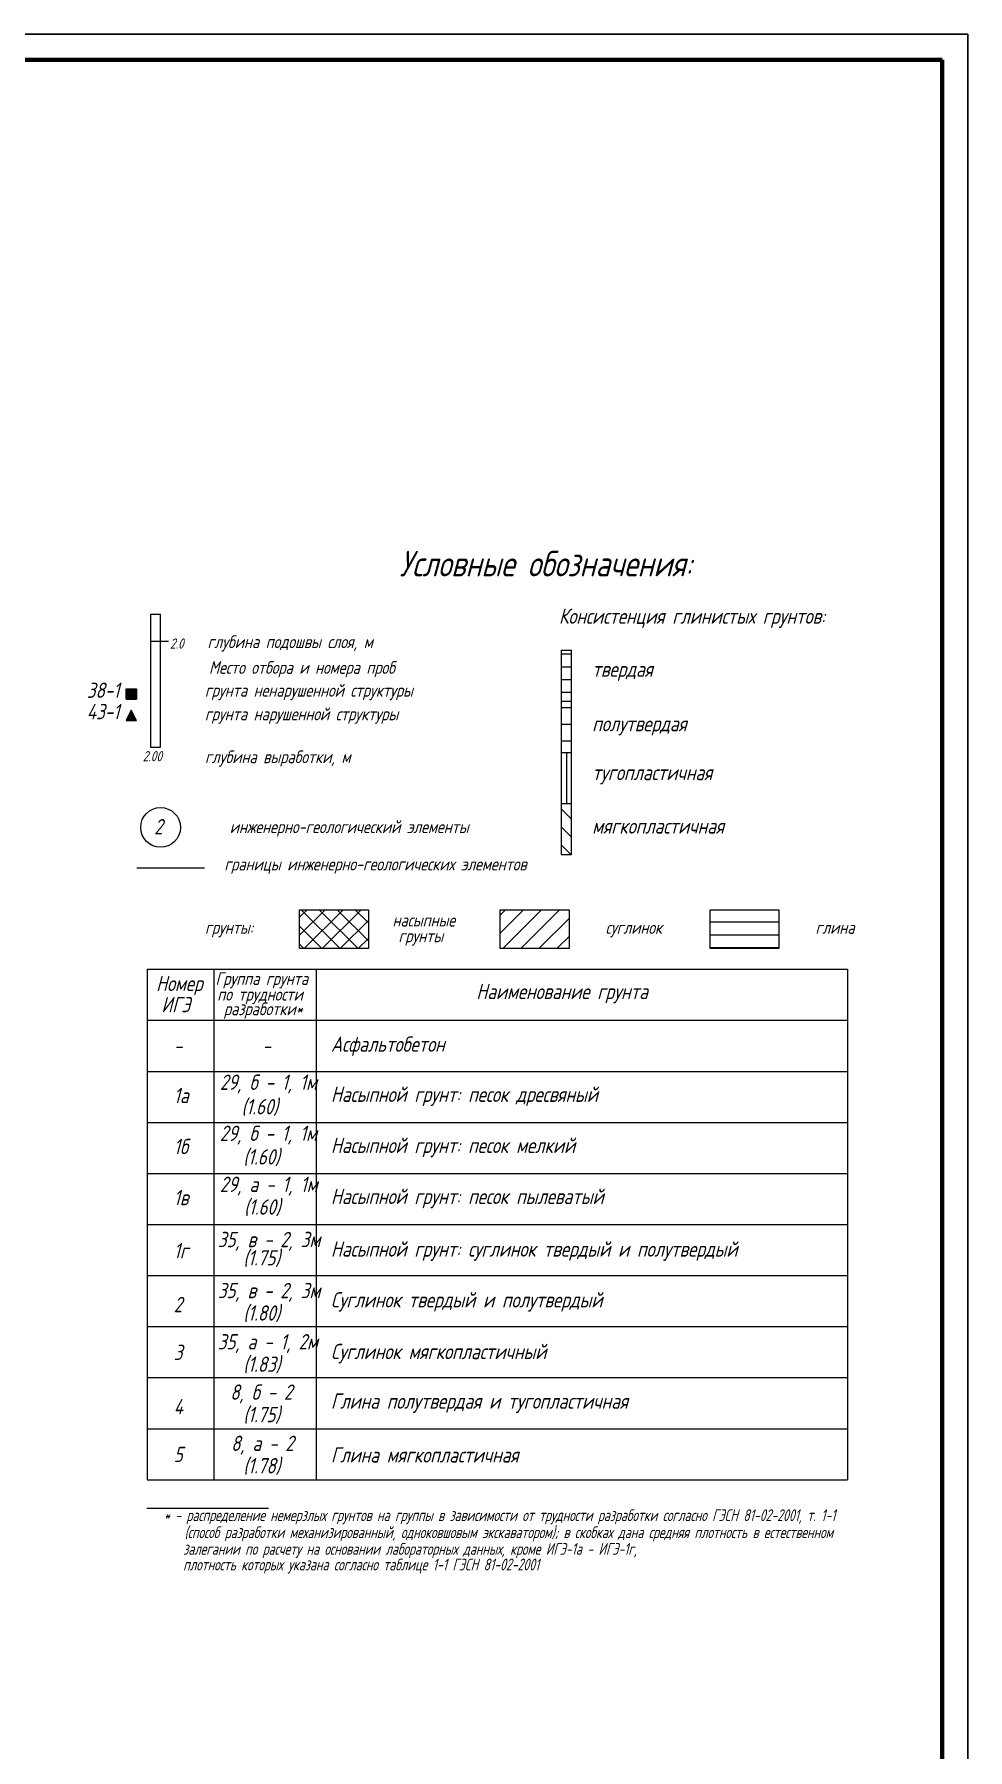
# Model space of a CAD drawing. Extents: x 2172 to 5772, y -842 to -248.
# Drawn here: x 5588.7 to 5771.6, y -584.5 to -248.5 of the extents above; entities that cross this region are included whole.
import ezdxf

# ---------------------------------------------------------------- set-up
doc = ezdxf.new("R2010")
doc.units = 0
doc.header["$MEASUREMENT"] = 0
doc.linetypes.add('CONTI', pattern=[0])
doc.linetypes.add('TP0', pattern=[0])
doc.layers.get('0').update_dxf_attribs({"linetype": 'CONTINUOUS'})
doc.layers.add('RAMKA', color=7, linetype='CONTI')
doc.layers.add('геология', color=7, linetype='CONTINUOUS', lineweight=20)
doc.styles.add('ГОСТ', font='gost.TTF', dxfattribs={"oblique": 15, "height": 1})
pattern_1 = [(180, (1973.466, -627.3802), (-4e-16, -2.5), [])]
pattern_2 = [(180, (1973.466, -627.38), (-7e-16, -3.25), [])]
pattern_3 = [(135, (1973.466, -627.3802), (-1.767767, -1.767767), [])]
pattern_4 = [(45, (1973.466, -627.3802), (-1.767767, 1.767767), []), (135, (1973.466, -627.3802), (-1.767767, -1.767767), [])]
pattern_5 = [(45, (1973.466, -627.3802), (-1.767767, 1.767767), [])]

msp = doc.modelspace()

# ---------------------------------------------------------------- hatches: boundary and pattern name
at = {"layer": 'геология', "ltscale": 0.5}
h = msp.add_hatch(dxfattribs=at)
h.set_pattern_fill('ANSI31', scale=20, angle=135, style=0)
h.set_pattern_definition(pattern_1)
h.paths.add_polyline_path([(5691.97, -379.15), (5693.97, -379.15), (5693.97, -369.15), (5691.97, -369.15)])
h = msp.add_hatch(dxfattribs=at)
h.set_pattern_fill('ANSI31', scale=20, angle=135, style=0)
h.set_pattern_definition(pattern_1)
h.paths.add_polyline_path([(5691.97, -379.15), (5693.97, -379.15), (5693.97, -369.15), (5691.97, -369.15)])
at = {"layer": 'геология', "linetype": 'Continuous'}
for points in [[(5606.74, -378.72), (5608.74, -378.72), (5608.74, -376.72), (5606.74, -376.72)], [(5606.74, -378.72), (5608.74, -378.72), (5608.74, -376.72), (5606.74, -376.72)], [(5606.74, -382.91), (5608.74, -382.91), (5607.74, -380.91)], [(5606.74, -382.91), (5608.74, -382.91), (5607.74, -380.91)]]:
    msp.add_hatch(color=7, dxfattribs=at).paths.add_polyline_path(points)
h = msp.add_hatch(dxfattribs=at)
h.set_pattern_fill('ANSI31', scale=26, angle=135, style=0)
h.set_pattern_definition(pattern_2)
h.paths.add_polyline_path([(5693.97, -379.15), (5691.97, -379.15), (5691.97, -389.15), (5693.97, -389.15)])
h = msp.add_hatch(dxfattribs=at)
h.set_pattern_fill('ANSI31', scale=26, angle=135, style=0)
h.set_pattern_definition(pattern_2)
h.paths.add_polyline_path([(5693.97, -379.15), (5691.97, -379.15), (5691.97, -389.15), (5693.97, -389.15)])
h = msp.add_hatch(dxfattribs=at)
h.set_pattern_fill('ANSI31', scale=20, angle=90, style=0)
h.set_pattern_definition(pattern_3)
h.paths.add_polyline_path([(5693.97, -399.15), (5691.97, -399.15), (5691.97, -409.15), (5693.97, -409.15)])
h = msp.add_hatch(dxfattribs=at)
h.set_pattern_fill('ANSI31', scale=20, angle=90, style=0)
h.set_pattern_definition(pattern_3)
h.paths.add_polyline_path([(5693.97, -399.15), (5691.97, -399.15), (5691.97, -409.15), (5693.97, -409.15)])
h = msp.add_hatch(dxfattribs=at)
h.set_pattern_fill('ANSI37', color=1, scale=20, style=0)
h.set_pattern_definition(pattern_4)
h.paths.add_polyline_path([(5654.18, -427.6), (5654.18, -419.97), (5640.69, -419.97), (5640.69, -427.6)])
h = msp.add_hatch(dxfattribs=at)
h.set_pattern_fill('ANSI37', color=1, scale=20, style=0)
h.set_pattern_definition(pattern_4)
h.paths.add_polyline_path([(5654.18, -427.6), (5654.18, -419.97), (5640.69, -419.97), (5640.69, -427.6)])
h = msp.add_hatch(dxfattribs=at)
h.set_pattern_fill('ANSI31', scale=20, style=0)
h.set_pattern_definition(pattern_5)
h.paths.add_polyline_path([(5693.49, -419.97), (5680, -419.97), (5680, -427.6), (5693.49, -427.6)])
h = msp.add_hatch(dxfattribs=at)
h.set_pattern_fill('ANSI31', scale=20, style=0)
h.set_pattern_definition(pattern_5)
h.paths.add_polyline_path([(5693.49, -419.97), (5680, -419.97), (5680, -427.6), (5693.49, -427.6)])
h = msp.add_hatch(dxfattribs=at)
h.set_pattern_fill('ANSI31', scale=20, angle=135, style=0)
h.set_pattern_definition(pattern_1)
h.paths.add_polyline_path([(5721.12, -427.6), (5734.61, -427.6), (5734.61, -419.97), (5721.12, -419.97)])
h = msp.add_hatch(dxfattribs=at)
h.set_pattern_fill('ANSI31', scale=20, angle=135, style=0)
h.set_pattern_definition(pattern_1)
h.paths.add_polyline_path([(5721.12, -427.6), (5734.61, -427.6), (5734.61, -419.97), (5721.12, -419.97)])

# ---------------------------------------------------------------- linework, layer by layer
at = {"linetype": 'TP0'}
for p, q in [((4641.6, -248.48), (5771.6, -248.48)), ((5771.6, -248.48), (4641.6, -248.48)), ((5771.6, -842.48), (5771.6, -248.48)), ((5771.6, -842.48), (5771.6, -422.48))]:
    msp.add_line(p, q, dxfattribs=at)
at = {"layer": 'RAMKA', "color": 250, "lineweight": 70}
for p, q in [((4661.6, -253.48), (5766.6, -253.48)), ((5766.6, -253.48), (5766.6, -837.48))]:
    msp.add_line(p, q, dxfattribs=at)
at = {"layer": 'геология', "color": 7, "linetype": 'CONTI'}
for p, q in [((5611.49, -362.11), (5611.49, -388.11)), ((5611.49, -362.11), (5611.49, -388.11)), ((5613.49, -388.11), (5613.49, -362.11)), ((5613.49, -388.11), (5613.49, -362.11)), ((5611.49, -367.38), (5615.05, -367.38)), ((5611.49, -367.38), (5615.05, -367.38)), ((5691.97, -369.15), (5691.97, -409.15)), ((5691.97, -369.15), (5691.97, -409.15)), ((5693.97, -409.15), (5693.97, -369.15)), ((5693.97, -409.15), (5693.97, -369.15)), ((5611.49, -388.11), (5613.49, -388.11)), ((5611.49, -388.11), (5613.49, -388.11)), ((5610.85, -431.65), (5748.07, -431.65)), ((5610.85, -431.65), (5610.85, -531.65)), ((5610.85, -431.65), (5748.07, -431.65)), ((5610.85, -431.65), (5610.85, -531.65)), ((5623.93, -431.65), (5623.93, -441.65)), ((5623.93, -431.65), (5623.93, -441.65)), ((5643.93, -431.65), (5643.93, -531.65)), ((5643.93, -431.65), (5643.93, -531.65)), ((5748.07, -431.65), (5748.07, -441.65)), ((5748.07, -431.65), (5748.07, -441.65)), ((5610.85, -441.65), (5748.07, -441.65)), ((5610.85, -441.65), (5711.21, -441.65)), ((5610.85, -441.65), (5748.07, -441.65)), ((5610.85, -441.65), (5711.21, -441.65)), ((5614.08, -441.65), (5748.07, -441.65)), ((5614.08, -441.65), (5748.07, -441.65)), ((5623.93, -441.65), (5623.93, -531.65)), ((5623.93, -441.65), (5623.93, -531.65)), ((5748.07, -441.65), (5748.07, -531.65)), ((5748.07, -441.65), (5748.07, -531.65)), ((5610.85, -451.65), (5748.07, -451.65)), ((5610.85, -451.65), (5748.07, -451.65)), ((5610.85, -461.65), (5748.07, -461.65)), ((5610.85, -461.65), (5748.07, -461.65)), ((5610.85, -471.65), (5748.07, -471.65)), ((5610.85, -471.65), (5748.07, -471.65)), ((5610.85, -471.65), (5748.07, -471.65)), ((5610.85, -471.65), (5748.07, -471.65)), ((5610.85, -481.65), (5748.07, -481.65)), ((5610.85, -481.65), (5748.07, -481.65)), ((5610.85, -481.65), (5748.07, -481.65)), ((5610.85, -481.65), (5748.07, -481.65)), ((5610.85, -491.65), (5748.07, -491.65)), ((5610.85, -491.65), (5748.07, -491.65)), ((5610.85, -491.65), (5748.07, -491.65)), ((5610.85, -491.65), (5748.07, -491.65)), ((5610.85, -501.65), (5748.07, -501.65)), ((5610.85, -501.65), (5748.07, -501.65)), ((5610.85, -501.65), (5748.07, -501.65)), ((5610.85, -501.65), (5748.07, -501.65)), ((5610.85, -511.65), (5748.07, -511.65)), ((5610.85, -511.65), (5748.07, -511.65)), ((5610.85, -511.65), (5748.07, -511.65)), ((5610.85, -511.65), (5748.07, -511.65)), ((5610.85, -521.65), (5748.07, -521.65)), ((5610.85, -521.65), (5748.07, -521.65)), ((5610.85, -521.65), (5748.07, -521.65)), ((5610.85, -521.65), (5748.07, -521.65)), ((5610.85, -531.65), (5748.07, -531.65)), ((5610.85, -531.65), (5748.07, -531.65)), ((5610.85, -531.65), (5748.07, -531.65)), ((5610.85, -531.65), (5748.07, -531.65))]:
    msp.add_line(p, q, dxfattribs=at)
at = {"layer": 'геология', "color": 7, "ltscale": 7}
for p, q in [((5611.49, -362.11), (5613.49, -362.11)), ((5611.49, -362.11), (5613.49, -362.11)), ((5691.97, -369.15), (5693.97, -369.15)), ((5691.97, -369.15), (5693.97, -369.15)), ((5691.97, -379.15), (5693.97, -379.15)), ((5691.97, -379.15), (5693.97, -379.15)), ((5691.97, -389.15), (5693.97, -389.15)), ((5691.97, -389.15), (5693.97, -389.15)), ((5691.97, -399.15), (5693.97, -399.15)), ((5691.97, -399.15), (5693.97, -399.15)), ((5691.97, -409.15), (5693.97, -409.15)), ((5691.97, -409.15), (5693.97, -409.15))]:
    msp.add_line(p, q, dxfattribs=at)
at = {"layer": 'геология', "color": 7, "linetype": 'Continuous'}
for p, q in [((5606.74, -378.72), (5606.74, -376.72)), ((5606.74, -376.72), (5608.74, -376.72)), ((5606.74, -378.72), (5606.74, -376.72)), ((5606.74, -376.72), (5608.74, -376.72)), ((5606.74, -378.72), (5608.74, -378.72)), ((5606.74, -378.72), (5608.74, -378.72)), ((5608.74, -376.72), (5608.74, -378.72)), ((5608.74, -376.72), (5608.74, -378.72)), ((5607.74, -380.91), (5606.74, -382.91)), ((5607.74, -380.91), (5606.74, -382.91)), ((5606.74, -382.91), (5608.74, -382.91)), ((5606.74, -382.91), (5608.74, -382.91)), ((5606.74, -382.91), (5608.74, -382.91)), ((5606.74, -382.91), (5608.74, -382.91)), ((5608.74, -382.91), (5607.74, -380.91)), ((5608.74, -382.91), (5607.74, -380.91)), ((5691.97, -389.15), (5692.97, -389.15)), ((5691.97, -389.15), (5692.97, -389.15)), ((5692.97, -389.15), (5692.97, -399.15)), ((5692.97, -389.15), (5692.97, -399.15)), ((5610.79, -537.23), (5634.65, -537.23)), ((5610.79, -537.23), (5634.65, -537.23))]:
    msp.add_line(p, q, dxfattribs=at)
at = {"layer": 'геология', "color": 7, "linetype": 'TP0'}
msp.add_line((5608.85, -411.75), (5622.05, -411.75), dxfattribs=at)
msp.add_line((5608.85, -411.75), (5622.05, -411.75), dxfattribs=at)
at = {"layer": 'геология', "color": 7, "linetype": 'Continuous'}
for points in [[(5640.69, -419.97), (5654.18, -419.97), (5654.18, -427.6), (5640.69, -427.6)], [(5640.69, -419.97), (5654.18, -419.97), (5654.18, -427.6), (5640.69, -427.6)], [(5680, -419.97), (5693.49, -419.97), (5693.49, -427.6), (5680, -427.6)], [(5680, -419.97), (5693.49, -419.97), (5693.49, -427.6), (5680, -427.6)], [(5721.12, -419.97), (5734.61, -419.97), (5734.61, -427.6), (5721.12, -427.6)], [(5721.12, -419.97), (5734.61, -419.97), (5734.61, -427.6), (5721.12, -427.6)]]:
    msp.add_lwpolyline(points, close=True, dxfattribs=at)
at = {"layer": 'геология', "color": 7, "linetype": 'CONTI'}
msp.add_circle((5613.48, -403.85), 3.89, dxfattribs=at)
msp.add_circle((5613.48, -403.85), 3.89, dxfattribs=at)

# ---------------------------------------------------------------- texts
at = {"layer": 'геология', "color": 7, "linetype": 'Continuous', "style": 'ГОСТ', "oblique": 15}
for s, height, p in [('Условные обозначения:', 5, (5660.29, -354.68)), ('Условные обозначения:', 5, (5660.29, -354.68)), ('границы инженерно-геологических элементов', 2.5, (5625.97, -412.29)), ('границы инженерно-геологических элементов', 2.5, (5625.97, -412.29))]:
    msp.add_text(s, height=height, dxfattribs=at).set_placement(p)
at = {"layer": 'геология', "color": 7, "linetype": 'CONTI', "style": 'ГОСТ', "oblique": 15}
for s, height, p in [('Консистенция глинистых грунтов:', 3, (5691.52, -363.96)), ('Консистенция глинистых грунтов:', 3, (5691.52, -363.96)), ('глубина подошвы слоя, м', 2.5, (5622.67, -368.73)), ('глубина подошвы слоя, м', 2.5, (5622.67, -368.73)), ('2.0', 2, (5615.32, -368.83)), ('2.0', 2, (5615.32, -368.83)), ('Место отбора и номера проб', 2.5, (5622.96, -373.77)), ('Место отбора и номера проб', 2.5, (5622.96, -373.77)), ('твердая', 3, (5698.03, -374.35)), ('твердая', 3, (5698.03, -374.35)), ('38-1', 3, (5599.02, -378.48)), ('38-1', 3, (5599.02, -378.48)), ('грунта ненарушенной структуры', 2.5, (5622.16, -378.25)), ('грунта ненарушенной структуры', 2.5, (5622.16, -378.25)), ('43-1', 3, (5599.02, -382.67)), ('43-1', 3, (5599.02, -382.67)), ('грунта нарушенной структуры', 2.5, (5622.16, -382.88)), ('грунта нарушенной структуры', 2.5, (5622.16, -382.88)), ('полутвердая', 3, (5698.03, -385.03)), ('полутвердая', 3, (5698.03, -385.03)), ('2.00', 2, (5609.98, -390.9)), ('2.00', 2, (5609.98, -390.9)), ('глубина выработки, м', 2.5, (5622.18, -391.27)), ('глубина выработки, м', 2.5, (5622.18, -391.27)), ('тугопластичная', 3, (5698.03, -394.6)), ('тугопластичная', 3, (5698.03, -394.6)), ('2', 3, (5612.22, -405.21)), ('2', 3, (5612.22, -405.21)), ('инженерно-геологический элементы', 2.5, (5627.02, -404.98)), ('инженерно-геологический элементы', 2.5, (5627.02, -404.98)), ('мягкопластичная', 3, (5698.03, -405.08)), ('мягкопластичная', 3, (5698.03, -405.08)), ('грунты:', 2.5, (5622.18, -424.71)), ('грунты:', 2.5, (5622.18, -424.71)), ('насыпные', 2.5, (5658.91, -423.27)), ('насыпные', 2.5, (5658.91, -423.27)), ('суглинок', 2.5, (5700.66, -424.71)), ('суглинок', 2.5, (5700.66, -424.71)), ('глина', 2.5, (5741.78, -424.71)), ('глина', 2.5, (5741.78, -424.71)), ('грунты', 2.5, (5660.08, -426.35)), ('грунты', 2.5, (5660.08, -426.35)), ('Номер', 3, (5612.6, -435.92)), ('Номер', 3, (5612.6, -435.92)), ('Группа грунта', 2.5, (5624.23, -434.72)), ('Группа грунта', 2.5, (5624.23, -434.72)), ('по трудности', 2.5, (5624.58, -437.79)), ('по трудности', 2.5, (5624.58, -437.79)), ('Наименование грунта', 3, (5675.33, -437.49)), ('Наименование грунта', 3, (5675.33, -437.49)), ('ИГЭ', 3, (5613.63, -440.07)), ('ИГЭ', 3, (5613.63, -440.07)), ('разработки*', 2.5, (5625.87, -440.65)), ('разработки*', 2.5, (5625.87, -440.65)), ('-', 3, (5616.05, -448.13)), ('-', 3, (5616.05, -448.13)), ('-', 3, (5633.41, -448.13)), ('-', 3, (5633.41, -448.13)), ('29, б - 1, 1м', 3, (5625.09, -455.28)), ('29, б - 1, 1м', 3, (5625.09, -455.28)), ('1а', 3, (5616.05, -457.87)), ('1а', 3, (5616.05, -457.87)), ('(1.60)', 3, (5629.33, -460.07)), ('(1.60)', 3, (5629.33, -460.07)), ('29, б - 1, 1м', 3, (5625.09, -465.28)), ('29, б - 1, 1м', 3, (5625.09, -465.28)), ('1б', 3, (5616.05, -467.87)), ('1б', 3, (5616.05, -467.87)), ('(1.60)', 3, (5629.68, -469.9)), ('(1.60)', 3, (5629.68, -469.9)), ('29, а - 1, 1м', 3, (5625.09, -475.28)), ('29, а - 1, 1м', 3, (5625.09, -475.28)), ('1в', 3, (5616.05, -477.87)), ('1в', 3, (5616.05, -477.87)), ('(1.60)', 3, (5629.82, -479.72)), ('(1.60)', 3, (5629.82, -479.72)), ('35, в - 2, 3м', 3, (5624.68, -486.09)), ('35, в - 2, 3м', 3, (5624.68, -486.09)), ('1г', 3, (5616.05, -488.28)), ('1г', 3, (5616.05, -488.28)), ('(1.75)', 3, (5629.68, -489.68)), ('(1.75)', 3, (5629.68, -489.68)), ('35, в - 2, 3м', 3, (5624.68, -496.09)), ('35, в - 2, 3м', 3, (5624.68, -496.09)), ('2', 3, (5616.05, -498.83)), ('2', 3, (5616.05, -498.83)), ('(1.80)', 3, (5629.68, -500.49)), ('(1.80)', 3, (5629.68, -500.49)), ('35, а - 1, 2м', 3, (5624.68, -506.12)), ('35, а - 1, 2м', 3, (5624.68, -506.12)), ('3', 3, (5616.05, -508.2)), ('3', 3, (5616.05, -508.2)), ('(1.83)', 3, (5629.68, -510.52)), ('(1.83)', 3, (5629.68, -510.52)), ('8, б - 2', 3, (5627.12, -515.99)), ('8, б - 2', 3, (5627.12, -515.99)), ('4', 3, (5616.05, -518.83)), ('4', 3, (5616.05, -518.83)), ('(1.75)', 3, (5629.68, -520.39)), ('(1.75)', 3, (5629.68, -520.39)), ('8, а - 2', 3, (5627.29, -526.02)), ('8, а - 2', 3, (5627.29, -526.02)), ('5', 3, (5616.05, -528.2)), ('5', 3, (5616.05, -528.2)), ('(1.78)', 3, (5629.68, -530.41)), ('(1.78)', 3, (5629.68, -530.41))]:
    msp.add_text(s, height=height, dxfattribs=at).set_placement(p)
at = {"layer": 'геология', "color": 7, "linetype": 'Continuous', "style": 'ГОСТ', "oblique": 15, "width": 0.9}
for s, p in [('* - распределение немерзлых грунтов на группы в зависимости от трудности разработки согласно ГЭСН 81-02-2001, т. 1-1 ', (5614.15, -539.75)), ('* - распределение немерзлых грунтов на группы в зависимости от трудности разработки согласно ГЭСН 81-02-2001, т. 1-1 ', (5614.15, -539.75)), ('(способ разработки механизированный, одноковшовым экскаватором); в скобках дана средняя плотность в естественном', (5618.18, -543.09)), ('(способ разработки механизированный, одноковшовым экскаватором); в скобках дана средняя плотность в естественном', (5618.18, -543.09)), ('залегании по расчету на основании лабораторных данных, кроме ИГЭ-1а - ИГЭ-1г,', (5617.9, -546.35)), ('залегании по расчету на основании лабораторных данных, кроме ИГЭ-1а - ИГЭ-1г,', (5617.9, -546.35)), ('плотность которых указана согласно таблице 1-1 ГЭСН 81-02-2001 ', (5617.9, -549.41)), ('плотность которых указана согласно таблице 1-1 ГЭСН 81-02-2001 ', (5617.9, -549.41))]:
    msp.add_text(s, height=2.3, dxfattribs=at).set_placement(p)
at = {"layer": 'геология', "color": 7, "linetype": 'Continuous', "char_height": 3, "attachment_point": 4, "style": 'ГОСТ'}
for s, insert, width in [('Асфальтобетон', (5646.85, -446.71), 100.8117), ('Асфальтобетон', (5646.85, -446.71), 100.8117), ('Насыпной грунт: песок дресвяный', (5646.85, -456.55), 100.8117), ('Насыпной грунт: песок дресвяный', (5646.85, -456.55), 100.8117), ('Насыпной грунт: песок мелкий', (5646.85, -466.55), 108.077), ('Насыпной грунт: песок мелкий', (5646.85, -466.55), 108.077), ('Насыпной грунт: песок пылеватый', (5646.85, -476.55), 100.8117), ('Насыпной грунт: песок пылеватый', (5646.85, -476.55), 100.8117), ('Насыпной грунт: суглинок твердый и полутвердый', (5646.85, -486.86), 100.8117), ('Насыпной грунт: суглинок твердый и полутвердый', (5646.85, -486.86), 100.8117), ('Суглинок твердый и полутвердый', (5646.85, -496.81), 100.8117), ('Суглинок твердый и полутвердый', (5646.85, -496.81), 100.8117), ('Суглинок мягкопластичный', (5646.85, -506.94), 100.8117), ('Суглинок мягкопластичный', (5646.85, -506.94), 100.8117), ('Глина полутвердая и тугопластичная', (5646.85, -516.65), 100.8117), ('Глина полутвердая и тугопластичная', (5646.85, -516.65), 100.8117), ('Глина мягкопластичная', (5646.85, -526.78), 100.8117), ('Глина мягкопластичная', (5646.85, -526.78), 100.8117)]:
    msp.add_mtext(s, dxfattribs=dict(at, insert=insert, width=width))

doc.saveas('drawing.dxf')
